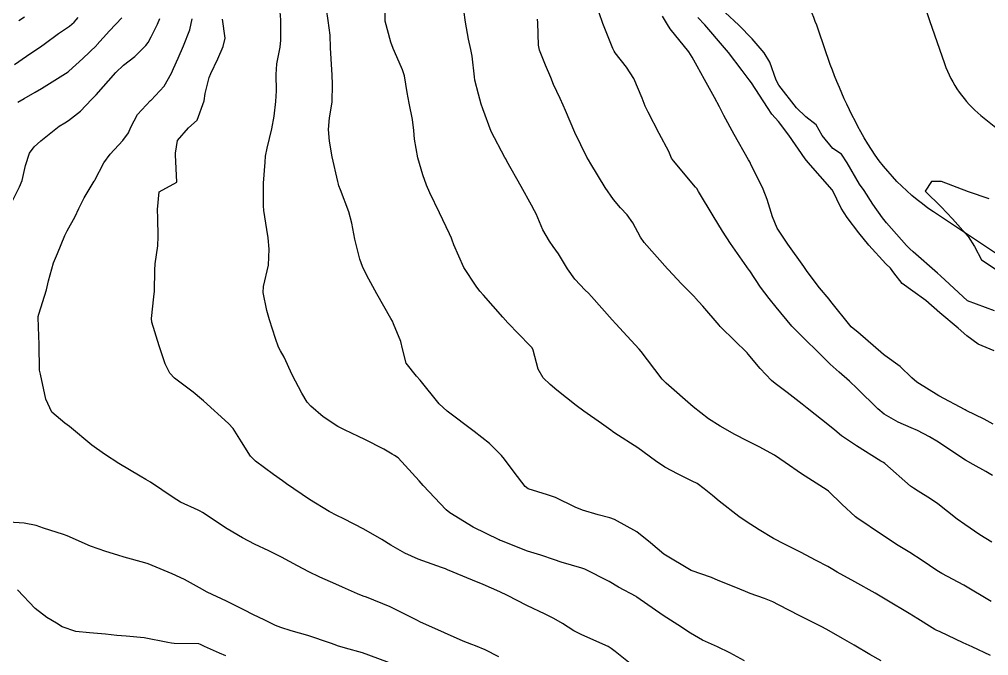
# Model space of a CAD drawing. Header units: metres. Extents: x 298520 to 308411, y 7433745 to 7450750.
# Drawn here: x 300044.3 to 300115.2, y 7449362.3 to 7449408.9 of the extents above; entities that cross this region are included whole.
import ezdxf

# ---------------------------------------------------------------- set-up
doc = ezdxf.new("R2010")
doc.units = ezdxf.units.M
doc.header["$LTSCALE"] = 10
for name, color, linetype in [('Curvas de Nivel 1m', 11, 'Continuous'), ('Curvas de Nivel 5m', 15, 'Continuous'), ('Vias Primárias', 230, 'Continuous')]:
    doc.layers.add(name, color=color, linetype=linetype)

msp = doc.modelspace()

# ---------------------------------------------------------------- linework, layer by layer
at = {"layer": 'Curvas de Nivel 1m', "flags": 128}
for points, elevation in [([(300107.376, 7449361.9), (300106.543, 7449362.378), (300105.389, 7449363.048), (300104.532, 7449363.541), (300103.401, 7449364.199), (300102.983, 7449364.424), (300101.411, 7449365.208), (300099.862, 7449366.02), (300099.429, 7449366.227), (300098.826, 7449366.469), (300097.791, 7449366.839), (300097.438, 7449366.981), (300096.603, 7449367.337), (300095.446, 7449367.808), (300094.938, 7449368.007), (300093.453, 7449368.54), (300091.465, 7449369.734), (300090.467, 7449370.57), (300089.485, 7449371.356), (300087.843, 7449372.259), (300087.5, 7449372.384), (300086.656, 7449372.618), (300085.506, 7449372.959), (300084.961, 7449373.183), (300083.515, 7449373.871), (300082.94, 7449374.082), (300081.521, 7449374.524), (300081.31, 7449374.682), (300080.487, 7449375.742), (300079.781, 7449376.698), (300079.556, 7449376.971), (300078.682, 7449377.831), (300077.573, 7449378.73), (300075.587, 7449380.2), (300074.996, 7449380.756), (300073.619, 7449382.484), (300073.351, 7449382.774), (300072.579, 7449383.732), (300072.31, 7449384.79), (300072.182, 7449385.325), (300071.661, 7449386.608), (300071.572, 7449386.801), (300071.466, 7449387.002), (300070.444, 7449388.812), (300069.706, 7449390.146), (300069.379, 7449390.823), (300069.195, 7449391.351), (300068.816, 7449392.829), (300068.6, 7449393.986), (300068.382, 7449394.834), (300067.779, 7449396.424), (300067.659, 7449396.72), (300067.629, 7449396.842), (300067.586, 7449397.043), (300067.17, 7449398.85), (300066.961, 7449399.99), (300066.902, 7449400.854), (300066.977, 7449401.722), (300067.152, 7449402.851), (300067.198, 7449404.172), (300067.173, 7449404.851), (300067.088, 7449406.045), (300067.05, 7449406.853), (300067.01, 7449407.76), (300066.866, 7449408.856), (300066.755, 7449409.671)], 741), ([(300115.383, 7449362.307), (300114.037, 7449362.938), (300113.392, 7449363.24), (300111.688, 7449364.029), (300111.401, 7449364.162), (300111.299, 7449364.218), (300111.118, 7449364.324), (300110.062, 7449364.992), (300109.413, 7449365.386), (300107.784, 7449366.366), (300107.426, 7449366.584), (300106.941, 7449366.864), (300105.443, 7449367.71), (300104.155, 7449368.409), (300103.709, 7449368.67), (300103.457, 7449368.822), (300102.617, 7449369.273), (300101.467, 7449369.872), (300100.283, 7449370.452), (300099.479, 7449370.881), (300098.45, 7449371.514), (300097.497, 7449372.127), (300096.961, 7449372.495), (300095.514, 7449373.621), (300095.022, 7449374.022), (300094.42, 7449374.527), (300093.892, 7449374.9), (300093.528, 7449375.091), (300092.5, 7449375.583), (300091.538, 7449376.094), (300090.84, 7449376.567), (300089.557, 7449377.514), (300087.87, 7449378.606), (300087.691, 7449378.725), (300087.575, 7449378.81), (300086.887, 7449379.309), (300085.589, 7449380.221), (300085.033, 7449380.636), (300083.609, 7449381.744), (300083.121, 7449382.163), (300082.618, 7449382.665), (300082.245, 7449383.286), (300081.886, 7449384.676), (300081.809, 7449384.842), (300081.646, 7449385.024), (300080.026, 7449386.696), (300079.669, 7449387.09), (300078.236, 7449388.722), (300077.982, 7449389.012), (300077.699, 7449389.363), (300076.819, 7449390.739), (300076.072, 7449392.412), (300075.954, 7449392.748), (300075.892, 7449392.895), (300075.748, 7449393.213), (300075.035, 7449394.757), (300074.317, 7449396.225), (300074.069, 7449396.767), (300073.794, 7449397.525), (300073.437, 7449398.776), (300073.204, 7449400.156), (300073.149, 7449400.78), (300073.037, 7449401.591), (300072.804, 7449402.786), (300072.663, 7449403.58), (300072.453, 7449404.791), (300072.318, 7449405.225), (300071.897, 7449406.192), (300071.638, 7449406.803), (300071.455, 7449407.259), (300071.042, 7449408.809), (300071.044, 7449409.706)], 742), ([(300115.423, 7449366.27), (300113.44, 7449367.456), (300111.828, 7449368.316), (300111.455, 7449368.538), (300110.388, 7449369.262), (300109.468, 7449369.844), (300108.631, 7449370.358), (300107.484, 7449371.112), (300105.594, 7449372.389), (300105.504, 7449372.461), (300104.504, 7449373.396), (300103.522, 7449374.345), (300103.423, 7449374.421), (300101.535, 7449375.616), (300100.349, 7449376.452), (300099.551, 7449376.995), (300098.438, 7449377.598), (300097.566, 7449378.026), (300096.665, 7449378.499), (300095.579, 7449379.102), (300094.72, 7449379.658), (300093.593, 7449380.54), (300091.618, 7449382.26), (300091.336, 7449382.563), (300090.248, 7449383.963), (300089.788, 7449384.579), (300089.645, 7449384.758), (300088.777, 7449385.716), (300087.937, 7449386.606), (300087.667, 7449386.908), (300086.164, 7449388.625), (300085.933, 7449388.865), (300085.697, 7449389.084), (300084.945, 7449389.877), (300084.409, 7449390.643), (300083.729, 7449391.747), (300083.361, 7449392.279), (300083.085, 7449392.66), (300082.596, 7449393.512), (300082.096, 7449394.675), (300081.992, 7449394.903), (300081.769, 7449395.307), (300081, 7449396.688), (300079.965, 7449398.544), (300079.876, 7449398.699), (300079.814, 7449398.802), (300078.816, 7449400.71), (300078.193, 7449402.381), (300078.087, 7449402.718), (300077.87, 7449403.454), (300077.619, 7449404.462), (300077.577, 7449404.725), (300077.412, 7449406.241), (300077.32, 7449406.729), (300077.158, 7449407.488), (300076.933, 7449408.735), (300076.804, 7449409.6)], 743), ([(300043.771, 7449395.681), (300044.254, 7449396.657), (300044.448, 7449397.123), (300044.709, 7449398.216), (300044.997, 7449399.118), (300045.347, 7449399.586), (300045.822, 7449400.026), (300047.17, 7449401.09), (300047.574, 7449401.347), (300047.839, 7449401.51), (300048.731, 7449402.19), (300049.529, 7449403.063), (300049.697, 7449403.229), (300049.866, 7449403.393), (300051.316, 7449405.039), (300051.888, 7449405.566), (300052.716, 7449406.2), (300053.512, 7449407.014), (300053.678, 7449407.241), (300053.912, 7449407.639), (300054.36, 7449408.572), (300054.536, 7449409.004)], 737), ([(300044.134, 7449402.852), (300044.6, 7449403.123), (300045.4, 7449403.582), (300045.871, 7449403.872), (300047.823, 7449405.081), (300047.883, 7449405.122), (300048.898, 7449406.065), (300049.903, 7449407.026), (300049.937, 7449407.059), (300050.866, 7449408.098), (300051.754, 7449409.033)], 736), ([(300044.214, 7449408.842), (300044.618, 7449409.12)], 734), ([(300079.375, 7449362.201), (300078.363, 7449362.715), (300077.663, 7449363.003), (300077.387, 7449363.105), (300076.77, 7449363.356), (300075.395, 7449363.966), (300073.59, 7449364.768), (300073.404, 7449364.858), (300073.22, 7449364.959), (300071.419, 7449365.86), (300069.68, 7449366.567), (300069.431, 7449366.661), (300069.024, 7449366.826), (300067.914, 7449367.319), (300067.44, 7449367.526), (300066.262, 7449368.045), (300065.449, 7449368.436), (300064.629, 7449368.878), (300063.459, 7449369.506), (300062.525, 7449369.965), (300061.468, 7449370.473), (300060.598, 7449370.929), (300059.483, 7449371.596), (300057.675, 7449372.784), (300057.502, 7449372.887), (300057.346, 7449372.962), (300056.066, 7449373.539), (300055.512, 7449373.876), (300053.848, 7449375.007), (300053.526, 7449375.203), (300053.105, 7449375.441), (300051.543, 7449376.382), (300050.478, 7449377.051), (300049.56, 7449377.724), (300047.936, 7449379.076), (300047.575, 7449379.338), (300046.618, 7449380.129), (300046.182, 7449381.101), (300045.793, 7449382.935), (300045.746, 7449383.108), (300045.733, 7449383.218), (300045.709, 7449385.109), (300045.662, 7449386.377), (300045.619, 7449387.111), (300045.626, 7449387.158), (300045.675, 7449387.31), (300046.23, 7449389.102), (300046.376, 7449389.776), (300046.756, 7449391.094), (300047.048, 7449391.765), (300047.591, 7449393.082), (300047.746, 7449393.418), (300048.346, 7449394.486), (300048.605, 7449395.072), (300048.989, 7449395.849), (300049.733, 7449397.06), (300049.752, 7449397.092), (300049.784, 7449397.149), (300050.44, 7449398.413), (300050.903, 7449399.044), (300051.823, 7449400.058), (300052.236, 7449400.619), (300052.417, 7449401.024), (300052.911, 7449401.955), (300053.862, 7449402.971), (300053.884, 7449402.989), (300053.908, 7449403.01), (300054.852, 7449404.022), (300055.385, 7449404.995), (300055.541, 7449405.339), (300055.894, 7449406.075), (300056.265, 7449406.985), (300056.745, 7449408.153), (300056.901, 7449408.975)], 738), ([(300089.366, 7449361.43), (300087.881, 7449362.603), (300087.602, 7449362.823), (300087.386, 7449362.959), (300086.779, 7449363.226), (300085.395, 7449363.835), (300084.874, 7449364.114), (300084.026, 7449364.651), (300083.408, 7449365.011), (300082.752, 7449365.327), (300081.422, 7449365.963), (300080.012, 7449366.694), (300079.436, 7449366.977), (300078.223, 7449367.5), (300077.444, 7449367.826), (300075.622, 7449368.577), (300075.452, 7449368.647), (300075.166, 7449368.753), (300073.459, 7449369.361), (300072.482, 7449369.804), (300071.469, 7449370.399), (300070.809, 7449370.807), (300069.484, 7449371.565), (300068.023, 7449372.314), (300067.499, 7449372.564), (300066.95, 7449372.856), (300065.512, 7449373.743), (300063.813, 7449374.887), (300063.526, 7449375.095), (300062.854, 7449375.579), (300061.547, 7449376.553), (300061.18, 7449376.924), (300060.528, 7449377.965), (300059.912, 7449378.937), (300059.577, 7449379.313), (300057.751, 7449380.958), (300057.595, 7449381.096), (300056.979, 7449381.592), (300055.618, 7449382.64), (300055.281, 7449382.993), (300054.941, 7449383.686), (300054.482, 7449385.002), (300053.949, 7449386.727), (300053.92, 7449387.008), (300054.106, 7449388.588), (300054.145, 7449389.005), (300054.167, 7449390.547), (300054.2, 7449391.005), (300054.395, 7449392.341), (300054.413, 7449393.003), (300054.399, 7449394.361), (300054.378, 7449395.004), (300054.481, 7449396.298), (300055.783, 7449396.99), (300055.683, 7449398.991), (300055.691, 7449399.115), (300055.824, 7449400.057), (300056.638, 7449400.978), (300057.275, 7449401.535), (300057.792, 7449402.961), (300057.868, 7449403.491), (300058.157, 7449404.68), (300058.268, 7449404.956), (300058.797, 7449406.048), (300059.18, 7449406.947), (300059.315, 7449407.543), (300059.132, 7449408.948)], 739), ([(300115.478, 7449370.599), (300114.613, 7449371.156), (300113.497, 7449371.9), (300112.947, 7449372.306), (300111.514, 7449373.427), (300110.982, 7449373.792), (300110.08, 7449374.342), (300109.734, 7449374.556), (300109.527, 7449374.712), (300107.642, 7449376.369), (300107.544, 7449376.442), (300107.361, 7449376.557), (300105.562, 7449377.678), (300104.478, 7449378.406), (300103.97, 7449378.807), (300103.58, 7449379.146), (300101.964, 7449380.436), (300101.597, 7449380.725), (300100.486, 7449381.575), (300099.62, 7449382.233), (300099.35, 7449382.464), (300098.503, 7449383.348), (300097.642, 7449384.384), (300097.549, 7449384.491), (300095.661, 7449386.34), (300095.577, 7449386.427), (300095.504, 7449386.512), (300094.309, 7449387.899), (300093.759, 7449388.529), (300093.727, 7449388.563), (300093.694, 7449388.595), (300092.73, 7449389.571), (300091.787, 7449390.559), (300091.714, 7449390.638), (300090.017, 7449392.577), (300089.747, 7449392.975), (300089.178, 7449394.01), (300088.758, 7449394.595), (300088.282, 7449395.117), (300087.774, 7449395.726), (300087.16, 7449396.616), (300086.097, 7449398.338), (300085.929, 7449398.629), (300085.815, 7449398.841), (300084.936, 7449400.639), (300084.244, 7449402.252), (300084.081, 7449402.648), (300083.86, 7449403.135), (300083.379, 7449404.161), (300083.173, 7449404.661), (300082.793, 7449405.567), (300082.346, 7449406.673), (300082.275, 7449407.041), (300082.226, 7449408.676), (300082.203, 7449408.944)], 744), ([(300115.583, 7449379.254), (300114.923, 7449379.617), (300113.593, 7449380.267), (300113.526, 7449380.301), (300111.608, 7449381.344), (300109.992, 7449382.336), (300109.626, 7449382.656), (300108.774, 7449383.493), (300107.642, 7449384.296), (300107.535, 7449384.371), (300105.659, 7449386.007), (300105.444, 7449386.176), (300105.174, 7449386.397), (300103.69, 7449388.245), (300103.556, 7449388.421), (300102.868, 7449389.262), (300101.965, 7449390.437), (300101.717, 7449390.803), (300100.526, 7449392.452), (300099.75, 7449393.628), (300099.415, 7449394.465), (300099.03, 7449395.726), (300098.732, 7449396.476), (300097.811, 7449398.376), (300097.752, 7449398.491), (300097.667, 7449398.638), (300096.597, 7449400.502), (300095.847, 7449401.891), (300095.534, 7449402.513), (300095.169, 7449403.212), (300094.43, 7449404.525), (300093.893, 7449405.503), (300093.532, 7449406.168), (300093.282, 7449406.539), (300091.928, 7449408.243), (300091.713, 7449408.562), (300091.351, 7449409.154)], 746), ([(300115.647, 7449384.64), (300114.481, 7449385.117), (300113.657, 7449385.738), (300113.014, 7449386.306), (300111.679, 7449387.417), (300110.643, 7449388.331), (300109.699, 7449388.995), (300108.91, 7449389.557), (300108.312, 7449390.361), (300108.051, 7449390.699), (300107.719, 7449391.013), (300106.46, 7449392.383), (300105.746, 7449393.286), (300104.894, 7449394.403), (300104.45, 7449395.09), (300103.798, 7449396.42), (300103.783, 7449396.443), (300102.023, 7449398.438), (300101.816, 7449398.707), (300100.615, 7449400.452), (300099.843, 7449401.453), (300099.373, 7449401.992), (300099.039, 7449402.472), (300097.88, 7449404.267), (300097.718, 7449404.492), (300097.202, 7449405.184), (300096.184, 7449406.507), (300095.908, 7449406.843), (300094.451, 7449408.525), (300093.938, 7449409.063)], 747), ([(300115.682, 7449387.568), (300113.693, 7449388.3), (300111.711, 7449390.133), (300111.496, 7449390.322), (300109.728, 7449391.885), (300109.486, 7449392.099), (300109.223, 7449392.348), (300107.758, 7449394.012), (300107.482, 7449394.373), (300106.773, 7449395.38), (300106.126, 7449396.387), (300105.79, 7449396.842), (300104.888, 7449398.404), (300104.462, 7449399.053), (300103.823, 7449399.47), (300103.065, 7449400.428), (300102.621, 7449401.208), (300101.846, 7449401.796), (300101.176, 7449402.447), (300099.877, 7449404.098), (300099.673, 7449404.463), (300099.211, 7449405.785), (300098.812, 7449406.476), (300097.918, 7449407.51), (300096.94, 7449408.5), (300095.942, 7449409.424)], 748), ([(300115.274, 7449395.774), (300113.783, 7449396.3), (300111.794, 7449397.051), (300111.064, 7449397.057), (300110.585, 7449396.332), (300111.772, 7449395.195), (300112.594, 7449394.312), (300113.744, 7449393.022), (300114.216, 7449392.293), (300114.733, 7449391.295), (300115.717, 7449390.651)], 748), ([(300071.367, 7449361.764), (300069.854, 7449362.337), (300069.378, 7449362.49), (300068.146, 7449362.839), (300067.555, 7449363.017), (300067.385, 7449363.073), (300067.044, 7449363.196), (300065.392, 7449363.765), (300064.166, 7449364.111), (300063.398, 7449364.348), (300063.013, 7449364.509), (300062.171, 7449364.908), (300061.408, 7449365.284), (300060.683, 7449365.659), (300059.423, 7449366.289), (300058.005, 7449366.954), (300057.436, 7449367.261), (300056.348, 7449367.882), (300055.446, 7449368.285), (300053.693, 7449369.008), (300053.454, 7449369.089), (300051.931, 7449369.506), (300051.459, 7449369.667), (300050.59, 7449369.92), (300049.465, 7449370.309), (300047.749, 7449371.077), (300047.484, 7449371.172), (300046.031, 7449371.644), (300045.49, 7449371.835), (300044.603, 7449372.008), (300043.492, 7449372.07)], 737), ([(300059.376, 7449362.268), (300058.901, 7449362.47), (300057.809, 7449362.964), (300057.522, 7449363.106), (300057.385, 7449363.148), (300055.582, 7449363.184), (300055.385, 7449363.193), (300055.134, 7449363.244), (300053.389, 7449363.596), (300052.077, 7449363.717), (300051.39, 7449363.767), (300050.565, 7449363.874), (300049.392, 7449363.969), (300048.393, 7449364.069), (300047.396, 7449364.406), (300046.978, 7449364.666), (300046.275, 7449365.097), (300045.412, 7449365.735), (300044.127, 7449367.123)], 736)]:
    msp.add_lwpolyline(points, dxfattribs=dict(at, elevation=elevation))
at = {"layer": 'Curvas de Nivel 5m', "flags": 128}
for points, elevation in [([(300097.374, 7449361.909), (300096.281, 7449362.501), (300095.387, 7449362.936), (300094.294, 7449363.428), (300093.397, 7449363.941), (300092.474, 7449364.549), (300091.413, 7449365.244), (300089.489, 7449366.579), (300089.433, 7449366.614), (300088.141, 7449367.3), (300087.444, 7449367.716), (300085.662, 7449368.628), (300085.454, 7449368.702), (300083.942, 7449369.137), (300083.459, 7449369.303), (300082.44, 7449369.648), (300081.466, 7449369.951), (300079.559, 7449370.699), (300079.473, 7449370.739), (300079.404, 7449370.771), (300077.487, 7449371.7), (300075.789, 7449372.747), (300075.505, 7449372.985), (300073.835, 7449374.767), (300073.528, 7449375.112), (300071.998, 7449376.793), (300071.724, 7449376.967), (300071.555, 7449377.056), (300070.95, 7449377.415), (300069.566, 7449378.125), (300069.087, 7449378.346), (300068.073, 7449378.835), (300067.575, 7449379.094), (300066.511, 7449379.784), (300065.59, 7449380.567), (300065.338, 7449380.873), (300064.949, 7449381.53), (300064.24, 7449382.884), (300063.636, 7449384.164), (300063.377, 7449384.631), (300063.238, 7449384.896), (300063.018, 7449385.534), (300062.568, 7449386.907), (300062.368, 7449387.598), (300062.097, 7449388.914), (300062.131, 7449389.347), (300062.493, 7449390.908), (300062.551, 7449392.088), (300062.467, 7449392.909), (300062.377, 7449393.538), (300062.159, 7449394.914), (300062.123, 7449395.271), (300062.127, 7449396.915), (300062.246, 7449398.474), (300062.29, 7449398.913), (300062.401, 7449399.493), (300062.75, 7449400.901), (300062.914, 7449401.832), (300063.045, 7449402.898), (300063.08, 7449403.689), (300063.054, 7449404.898), (300063.108, 7449405.68), (300063.344, 7449406.896), (300063.403, 7449407.403), (300063.398, 7449408.895), (300063.35, 7449409.485)], 740), ([(300043.888, 7449405.611), (300044.776, 7449406.239), (300045.902, 7449407.001), (300046.057, 7449407.108), (300047.116, 7449407.886), (300047.923, 7449408.44), (300048.277, 7449408.728), (300048.567, 7449409.074)], 735), ([(300115.535, 7449375.499), (300115.038, 7449375.778), (300114.111, 7449376.291), (300113.548, 7449376.624), (300112.686, 7449377.179), (300111.567, 7449377.93), (300110.92, 7449378.33), (300110.03, 7449378.796), (300109.579, 7449378.986), (300108.623, 7449379.394), (300107.589, 7449379.998), (300107.123, 7449380.375), (300105.615, 7449381.861), (300105.057, 7449382.398), (300104.289, 7449383.07), (300103.635, 7449383.656), (300102.85, 7449384.428), (300101.655, 7449385.606), (300100.841, 7449386.448), (300099.684, 7449387.832), (300099.165, 7449388.468), (300098.527, 7449389.303), (300097.746, 7449390.49), (300097.733, 7449390.51), (300097.713, 7449390.538), (300096.327, 7449392.504), (300095.752, 7449393.397), (300095.066, 7449394.517), (300094.002, 7449396.306), (300093.865, 7449396.529), (300093.784, 7449396.635), (300092.153, 7449398.555), (300092.026, 7449398.767), (300091.82, 7449399.237), (300091.119, 7449400.567), (300090.301, 7449402.122), (300090.083, 7449402.578), (300089.861, 7449403.15), (300089.266, 7449404.589), (300088.727, 7449405.433), (300087.901, 7449406.465), (300087.807, 7449406.611), (300087.719, 7449406.799), (300086.995, 7449408.619), (300086.722, 7449409.4)], 745)]:
    msp.add_lwpolyline(points, dxfattribs=dict(at, elevation=elevation))
at = {"layer": 'Vias Primárias', "elevation": 737.043}
msp.add_lwpolyline([(300121.231, 7449388.118), (300111.217, 7449394.816, -0.122076), (300105.883, 7449400.677, -0.046902), (300103.051, 7449407.347, 0.042449), (300101.188, 7449411.843, 0.148595), (300098.92, 7449414.169, -0.072292), (300093.367, 7449418.369, -0.176045), (300092.645, 7449423.962, -0.228494), (300097.439, 7449428.836, -0.237372), (300103.777, 7449427.375, -0.061622), (300105.588, 7449424.764), (300107.47, 7449419.471), (300109.205, 7449413.919), (300110.904, 7449408.838), (300112.018, 7449405.688, 0.136003), (300114.683, 7449401.877, 0.035971), (300118.722, 7449399.005)], format="xyb", dxfattribs=at)

doc.saveas('drawing.dxf')
